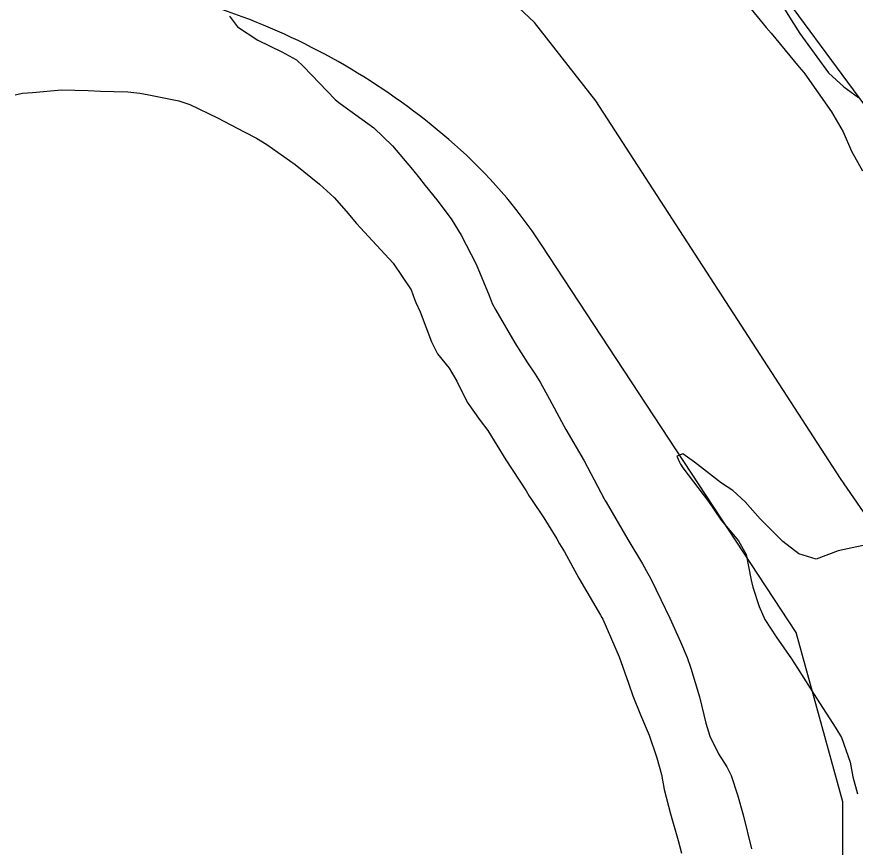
# Model space of a CAD drawing. Header units: metres. Extents: x 298520 to 308411, y 7433745 to 7450750.
# Drawn here: x 305441.08 to 305484.02, y 7436215.27 to 7436257.81 of the extents above; entities that cross this region are included whole.
import ezdxf

# ---------------------------------------------------------------- set-up
doc = ezdxf.new("R2010")
doc.units = ezdxf.units.M
doc.header["$LTSCALE"] = 10
for name, color, linetype in [('Curvas de Nivel 1m', 11, 'Continuous'), ('Curvas de Nivel 5m', 15, 'Continuous'), ('Vias Primárias', 230, 'Continuous')]:
    doc.layers.add(name, color=color, linetype=linetype)

msp = doc.modelspace()

# ---------------------------------------------------------------- linework, layer by layer
at = {"layer": 'Curvas de Nivel 1m', "flags": 128}
for points, elevation in [([(305478.642, 7436258.198), (305479.416, 7436257.252), (305479.671, 7436256.967), (305481.104, 7436255.236), (305481.336, 7436254.95), (305481.382, 7436254.887), (305482.755, 7436252.936), (305483.348, 7436251.926), (305483.778, 7436250.923), (305484.34, 7436249.932)], 746), ([(305451.952, 7436257.836), (305452.362, 7436257.296), (305453.403, 7436256.612), (305454.644, 7436256.018), (305455.388, 7436255.596), (305455.753, 7436255.256), (305457.366, 7436253.58), (305457.545, 7436253.417), (305457.803, 7436253.233), (305459.347, 7436252.118), (305460.293, 7436251.2), (305461.321, 7436249.993), (305461.682, 7436249.55), (305461.968, 7436249.18), (305462.567, 7436248.433), (305463.296, 7436247.462), (305463.492, 7436247.158), (305463.801, 7436246.639), (305464.584, 7436245.147), (305465.247, 7436243.54), (305465.401, 7436243.138), (305465.585, 7436242.79), (305466.553, 7436241.127), (305467.203, 7436240.092), (305467.6, 7436239.517), (305467.849, 7436239.11), (305468.323, 7436238.241), (305468.94, 7436237.094), (305469.167, 7436236.689), (305470.098, 7436235.08), (305471.124, 7436233.149), (305471.165, 7436233.07), (305471.224, 7436232.967), (305472.337, 7436231.058), (305473.081, 7436229.814), (305473.36, 7436229.33), (305473.511, 7436229.043), (305474.023, 7436227.996), (305474.486, 7436227.028), (305475.035, 7436225.828), (305475.368, 7436225.017), (305475.559, 7436224.473), (305476.008, 7436223.01), (305476.33, 7436221.659), (305476.521, 7436221.005), (305476.964, 7436220.099), (305477.402, 7436219.438), (305477.614, 7436218.99), (305477.949, 7436217.991), (305478.233, 7436216.981), (305478.651, 7436215.229)], 747), ([(305440.991, 7436253.81), (305441.368, 7436253.898), (305441.881, 7436253.936), (305443.37, 7436254.064), (305444.728, 7436254.028), (305445.369, 7436253.994), (305446.763, 7436253.972), (305447.368, 7436253.896), (305447.826, 7436253.812), (305449.365, 7436253.509), (305449.937, 7436253.324), (305451.353, 7436252.632), (305452.708, 7436251.924), (305453.338, 7436251.588), (305453.868, 7436251.275), (305455.323, 7436250.249), (305456.561, 7436249.248), (305457.306, 7436248.555), (305457.923, 7436247.854), (305458.457, 7436247.223), (305459.28, 7436246.339), (305460.33, 7436245.199), (305461.249, 7436243.834), (305461.422, 7436243.365), (305461.49, 7436243.186), (305461.712, 7436242.707), (305462.292, 7436241.174), (305462.6, 7436240.562), (305463.2, 7436239.829), (305463.595, 7436239.156), (305464.111, 7436238.085), (305464.783, 7436237.146), (305465.165, 7436236.634), (305466.096, 7436235.13), (305467.127, 7436233.554), (305467.293, 7436233.286), (305467.403, 7436233.116), (305468.042, 7436232.173), (305468.698, 7436231.096), (305468.844, 7436230.847), (305469.086, 7436230.426), (305469.828, 7436229.082), (305470.933, 7436227.192), (305471.011, 7436227.07), (305471.052, 7436226.984), (305471.891, 7436225.061), (305472.361, 7436223.705), (305472.585, 7436223.054), (305472.989, 7436222.094), (305473.421, 7436221.043), (305473.823, 7436219.898), (305474.048, 7436219.034), (305474.192, 7436218.278), (305474.509, 7436217.026), (305474.912, 7436215.655), (305475.075, 7436215.018)], 748), ([(305485.093, 7436230.9), (305483.088, 7436230.475), (305481.971, 7436230.054), (305481.087, 7436230.331), (305480.267, 7436230.958), (305479.11, 7436232.121), (305478.337, 7436232.982), (305477.713, 7436233.576), (305477.132, 7436233.951), (305475.745, 7436235.014), (305475.149, 7436235.446), (305474.848, 7436235.324), (305474.969, 7436235.023), (305475.03, 7436234.91), (305475.14, 7436234.728), (305476.456, 7436233.007), (305477.109, 7436232.047), (305477.989, 7436230.987), (305478.395, 7436230.289), (305478.641, 7436228.976), (305478.72, 7436228.625), (305479.06, 7436227.629), (305479.338, 7436226.967), (305479.927, 7436226.074), (305480.708, 7436224.953), (305481.018, 7436224.482), (305481.984, 7436222.94), (305482.98, 7436221.401), (305483.263, 7436220.926), (305483.704, 7436219.662), (305483.838, 7436218.917), (305484.083, 7436218.051)], 746)]:
    msp.add_lwpolyline(points, dxfattribs=dict(at, elevation=elevation))
at = {"layer": 'Curvas de Nivel 5m', "elevation": 745, "flags": 128}
msp.add_lwpolyline([(305479.887, 7436258.965), (305480.595, 7436257.784), (305481.139, 7436256.953), (305481.407, 7436256.581), (305482.596, 7436254.938), (305483.376, 7436254.221), (305484.13, 7436253.678)], dxfattribs=at)
at = {"layer": 'Vias Primárias'}
msp.add_lwpolyline([(305246.059, 7436539.239), (305249.049, 7436534.712), (305263.207, 7436511.203), (305267.753, 7436504.595), (305274.266, 7436497.478), (305281.819, 7436488.557), (305292.968, 7436478.676), (305309.176, 7436463.971), (305315.552, 7436457.832), (305335.587, 7436431.417), (305357.69, 7436405.682), (305380.992, 7436382.265), (305407.66, 7436359.48), (305417.541, 7436349.77), (305425.033, 7436340.473), (305438.888, 7436320.416), (305454.408, 7436296.792), (305470.154, 7436273.549), (305478.556, 7436261.27), (305485.262, 7436252.183), (305499.793, 7436232.056), (305507.534, 7436220.086), (305539.2, 7436173.274)], dxfattribs=at)
for points in [[(305483.385, 7436185.86), (305483.326, 7436217.638), (305480.952, 7436226.298), (305467.921, 7436246.141, 0.066981), (305463.461, 7436251.279, 0.08754), (305452.991, 7436257.663, 0.119957), (305440.308, 7436259.374, 0.05044), (305431.847, 7436257.611, 0.071113), (305428.559, 7436256.03), (305405.781, 7436240.555), (305398.33, 7436237.461), (305390.72, 7436232.975), (305381.736, 7436227.056), (305375.997, 7436223.38), (305364.831, 7436241.823), (305360.519, 7436246.656), (305349.103, 7436262.606), (305327.931, 7436293.771), (305296.732, 7436340.855), (305274.329, 7436373.682), (305254.24, 7436404.313), (305248.264, 7436412.684, 0.125954), (305240.236, 7436419.45, 0.10142)], [(305513.429, 7436190.374), (305483.208, 7436234.181), (305470.704, 7436253.509), (305467.566, 7436257.513), (305465.374, 7436259.578), (305461.983, 7436261.85), (305459.021, 7436263.437), (305455.657, 7436264.821), (305452.405, 7436265.895), (305449.578, 7436266.54), (305445.749, 7436267.076), (305442.976, 7436267.237), (305438.614, 7436267.076), (305433.361, 7436266.226), (305429.517, 7436264.414), (305418.329, 7436256.669), (305409.725, 7436251.126), (305407.206, 7436249.95, -0.131705), (305404.365, 7436249.448, -0.082944), (305398.664, 7436250.918, -0.130165), (305393.238, 7436255.278, -0.01915), (305390.737, 7436258.958), (305372.78, 7436284.497)]]:
    msp.add_lwpolyline(points, format="xyb", dxfattribs=at)

doc.saveas('drawing.dxf')
